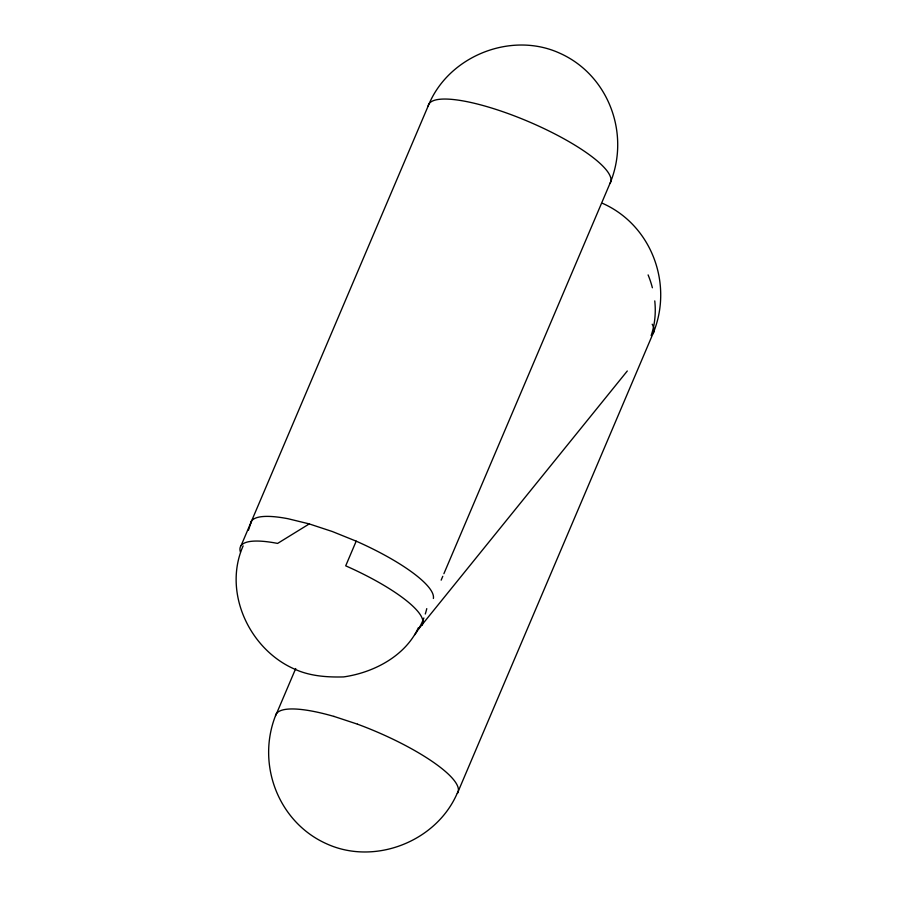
<?xml version="1.0" encoding="UTF-8"?>
<svg xmlns="http://www.w3.org/2000/svg" width="897" height="897" viewBox="0 0 897 897"><rect width="100%" height="100%" fill="white"/><g stroke="black" fill="none" stroke-linecap="round" stroke-linejoin="round"><path stroke-width="1.35" d="M276.399 713.53C255.69 762.887 277.767 822.168 326.788 843.886C374.677 865.695 436.379 841.61 457.212 793.284M443.892 573.71L609.96 183.47C630.658 134.113 608.581 74.832 559.56 53.114C511.671 31.305 449.969 55.39 429.136 103.716L241.069 545.668M357.455 724.159A98.95 23.748 23.1 0 1 457.369 793.34L652.96 333.706C673.658 284.349 651.592 225.069 602.571 203.35M243.143 545.881C222.68 591.986 249.231 649.282 294.429 669.039C309.745 676.136 327.08 677.37 343.697 676.91C373.69 672.571 405.209 656.189 418.394 627.698M248.458 530.172L251.564 521M276.545 713.586L295.718 668.545M250.566 523.276A98.95 23.748 23.1 0 1 288.105 518.746L309.095 523.87L332.316 531.517L356.199 541.16L345.704 565.828A98.95 23.748 23.1 0 1 421.882 625.422M441.156 580.146L442.793 576.278M418.495 629.122L627.295 370.988M309.241 523.926L277.61 543.414A98.95 23.748 23.1 0 0 240.463 552.126M333.931 716.4L357.298 724.103M275.558 715.862A98.95 23.748 23.1 0 1 334.076 716.456M652.186 324.221A98.95 23.748 23.1 0 1 652.96 333.706M426.77 608.637A98.95 83.612 39 0 1 425.279 614.008M423.889 617.966A98.95 83.612 39 0 1 414.728 634.818M648.105 274.908A98.95 83.612 39 0 1 652.377 287.769M654.765 300.899A98.95 83.612 39 0 1 651.155 335.556M428.149 105.992A98.95 23.748 23.1 0 1 529.039 121.824A98.95 23.748 23.1 0 1 609.96 183.47M356.199 541.16A98.95 23.748 23.1 0 1 433.374 598.478"/></g></svg>
